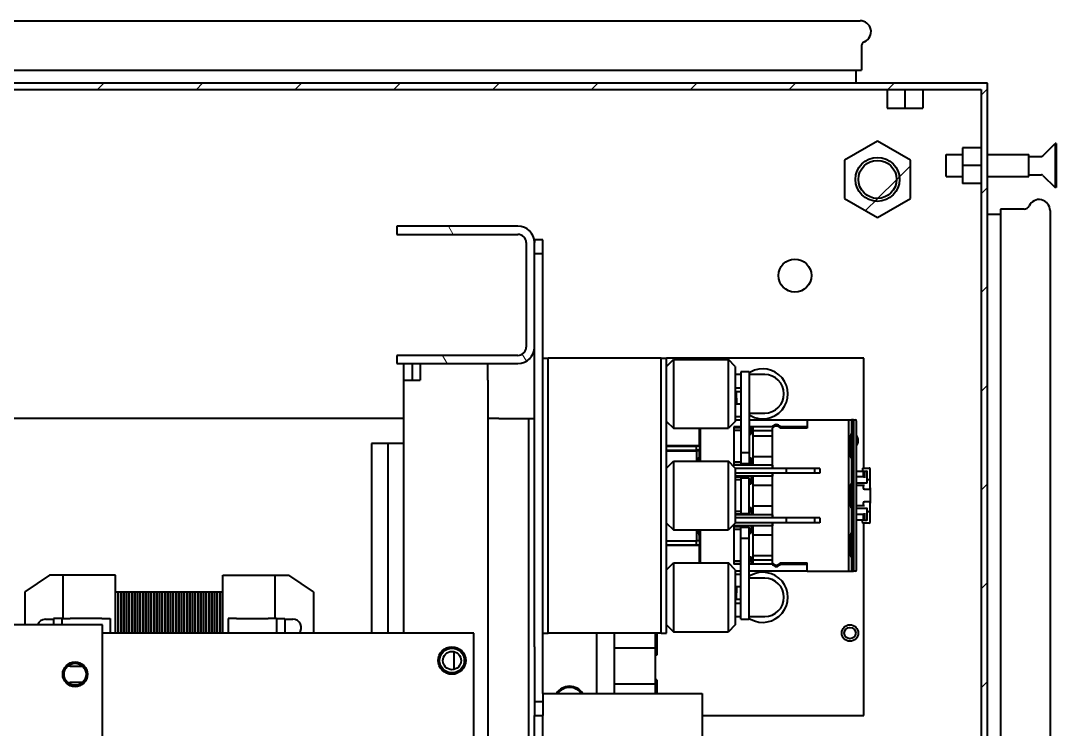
# Model space of a CAD drawing. Header units: inches. Extents: x 6934 to 18973, y 4254 to 7629.
# Drawn here: x 14277.7 to 14654.2, y 6314 to 6571.7 of the extents above; entities that cross this region are included whole.
import ezdxf

# ---------------------------------------------------------------- set-up
doc = ezdxf.new("R2010")
doc.units = ezdxf.units.IN
doc.header["$MEASUREMENT"] = 0
doc.layers.add('POWER SUPPLY CASE INLINER1$0$가시적인 것(ISO)', color=3, linetype='Continuous', lineweight=40, true_color=0x00ff00)
doc.layers.add('POWER SUPPLY CASE INLINER1$0$해치(ISO)', color=7, linetype='Continuous', lineweight=18)

# ---------------------------------------------------------------- blocks, each defined once
blk = doc.blocks.new('POWER SUPPLY CASE INLINER1')
at = {"layer": 'POWER SUPPLY CASE INLINER1$0$해치(ISO)'}
h = blk.add_hatch(dxfattribs=at)
h.set_pattern_fill('ANSI31', color=256, scale=203.2, style=0)
h.paths.add_polyline_path([(2020.8, 1645.01), (2820.8, 1645.01), (2820.8, 2295.01), (2020.8, 2295.01)])
h.paths.add_polyline_path([(2818.5, 2292.71), (2818.5, 1647.31), (2023.1, 1647.31), (2023.1, 1749.01), (2023.1, 1787.01), (2023.1, 2199.01), (2023.1, 2237.01), (2023.1, 2292.71)], flags=0)
h = blk.add_hatch(dxfattribs=at)
h.set_pattern_fill('ANSI31', color=256, scale=203.2, style=0)
h.paths.add_polyline_path([(2072.8, 1686.94), (2060.8, 1693.87), (2048.8, 1686.94), (2048.8, 1673.08), (2060.8, 1666.16), (2072.8, 1673.08)])
edge = h.paths.add_edge_path(flags=0)
edge.add_ellipse((2060.8, 1680.01), major_axis=(6.92, 0), ratio=1, start_angle=0, end_angle=360)
h.paths.add_polyline_path([(2780.8, 2273.87), (2768.8, 2266.94), (2768.8, 2253.08), (2780.8, 2246.16), (2792.8, 2253.08), (2792.8, 2266.94)])
edge = h.paths.add_edge_path(flags=0)
edge.add_ellipse((2780.8, 2260.01), major_axis=(6.92, 0), ratio=1, start_angle=0, end_angle=360)
h.paths.add_polyline_path([(2792.8, 1686.94), (2780.8, 1693.87), (2768.8, 1686.94), (2768.8, 1673.08), (2780.8, 1666.16), (2792.8, 1673.08)])
edge = h.paths.add_edge_path(flags=0)
edge.add_ellipse((2780.8, 1680.01), major_axis=(6.92, 0), ratio=1, start_angle=0, end_angle=360)
h.paths.add_polyline_path([(2060.8, 2273.87), (2048.8, 2266.94), (2048.8, 2253.08), (2060.8, 2246.16), (2072.8, 2253.08), (2072.8, 2266.94)])
edge = h.paths.add_edge_path(flags=0)
edge.add_ellipse((2060.8, 2260.01), major_axis=(6.92, 0), ratio=1, start_angle=0, end_angle=360)
h = blk.add_hatch(dxfattribs=at)
h.set_pattern_fill('ANSI31', color=256, scale=203.2, style=0)
edge = h.paths.add_edge_path()
edge.add_ellipse((2780.8, 2260.01), major_axis=(8, 0), ratio=1, start_angle=0, end_angle=360)
h = blk.add_hatch(dxfattribs=at)
h.set_pattern_fill('ANSI31', color=256, scale=203.2, angle=75, style=0)
edge = h.paths.add_edge_path()
edge.add_line((2606.1, 2196.01), (2606.1, 2193.01))
edge.add_line((2606.1, 2193.01), (2650.1, 2193.01))
edge.add_ellipse((2650.1, 2199.01), major_axis=(0, -6), ratio=1, start_angle=0, end_angle=90)
edge.add_line((2656.1, 2199.01), (2656.1, 2237.01))
edge.add_ellipse((2650.1, 2237.01), major_axis=(6, 0), ratio=1, start_angle=0, end_angle=90)
edge.add_line((2650.1, 2243.01), (2606.1, 2243.01))
edge.add_line((2606.1, 2243.01), (2606.1, 2240.01))
edge.add_line((2606.1, 2240.01), (2650.1, 2240.01))
edge.add_ellipse((2650.1, 2237.01), major_axis=(0, 3), ratio=1, start_angle=270, end_angle=360, ccw=False)
edge.add_line((2653.1, 2237.01), (2653.1, 2199.01))
edge.add_ellipse((2650.1, 2199.01), major_axis=(3, 0), ratio=1, start_angle=270, end_angle=360, ccw=False)
edge.add_line((2650.1, 2196.01), (2606.1, 2196.01))
at = {"layer": 'POWER SUPPLY CASE INLINER1$0$가시적인 것(ISO)'}
for p, q in [((2067.15, 2317.71), (2774.45, 2317.71)), ((2774.95, 2308.26), (2774.95, 2299.71)), ((2066.65, 2299.71), (2774.95, 2299.71)), ((2773.1, 2295.01), (2773.1, 2299.71)), ((2820.8, 2295.01), (2020.8, 2295.01)), ((2820.8, 1645.01), (2820.8, 2295.01)), ((2023.1, 2292.71), (2818.5, 2292.71)), ((2784.3, 2292.71), (2784.3, 2285.91)), ((2790.8, 2292.71), (2790.8, 2285.91)), ((2797.3, 2292.71), (2797.3, 2285.91)), ((2818.5, 2292.71), (2818.5, 1647.31)), ((2784.3, 2285.91), (2790.8, 2285.91)), ((2790.8, 2285.91), (2797.3, 2285.91)), ((2780.8, 2273.87), (2768.8, 2266.94)), ((2792.8, 2266.94), (2780.8, 2273.87)), ((2818.5, 2271.51), (2811.7, 2271.51)), ((2811.7, 2271.51), (2811.7, 2265.01)), ((2840.96, 2268.57), (2845.4, 2273.01)), ((2845.4, 2273.01), (2845.4, 2257.01)), ((2845.8, 2273.01), (2845.4, 2273.01)), ((2845.8, 2273.01), (2845.8, 2257.01)), ((2768.8, 2266.94), (2768.8, 2253.08)), ((2792.8, 2253.08), (2792.8, 2266.94)), ((2805.8, 2261.01), (2805.8, 2269.01)), ((2805.8, 2269.01), (2811.7, 2269.01)), ((2820.8, 2269.01), (2835.8, 2269.01)), ((2835.8, 2261.01), (2835.8, 2269.01)), ((2835.8, 2268.34), (2840.39, 2268.34)), ((2818.5, 2265.01), (2811.7, 2265.01)), ((2811.7, 2265.01), (2811.7, 2258.51)), ((2805.8, 2261.01), (2811.7, 2261.01)), ((2820.8, 2261.01), (2835.8, 2261.01)), ((2835.8, 2261.69), (2840.39, 2261.69)), ((2840.96, 2261.46), (2845.4, 2257.01)), ((2818.5, 2258.51), (2811.7, 2258.51)), ((2845.8, 2257.01), (2845.4, 2257.01)), ((2768.8, 2253.08), (2780.8, 2246.16)), ((2780.8, 2246.16), (2792.8, 2253.08)), ((2834.09, 2249.16), (2825.54, 2249.16)), ((2825.54, 2249.16), (2825.54, 1690.86)), ((2843.54, 2248.66), (2843.54, 1691.36)), ((2820.8, 2247.31), (2825.54, 2247.31)), ((2650.1, 2243.01), (2606.1, 2243.01)), ((2606.1, 2243.01), (2606.1, 2240.01)), ((2606.1, 2240.01), (2650.1, 2240.01)), ((2653.1, 2237.01), (2653.1, 2199.01)), ((2656.1, 2238.01), (2656.1, 2237.01)), ((2659.1, 2238.01), (2656.1, 2238.01)), ((2656.1, 2199.01), (2656.1, 2237.01)), ((2659.1, 2233.01), (2659.1, 2238.01)), ((2656.1, 2233.01), (2659.1, 2233.01)), ((2659.1, 2090.01), (2659.1, 2233.01)), ((2656.1, 2090.01), (2656.1, 2199.01)), ((2606.1, 2196.01), (2606.1, 2193.01)), ((2650.1, 2196.01), (2606.1, 2196.01)), ((2659.1, 2195.01), (2661.1, 2195.01)), ((2663.1, 2195.01), (2661.1, 2195.01)), ((2661.1, 2095.01), (2661.1, 2195.01)), ((2700.1, 2195.01), (2663.1, 2195.01)), ((2702.1, 2195.01), (2700.1, 2195.01)), ((2702.1, 2195.01), (2704.1, 2195.01)), ((2702.1, 2095.01), (2702.1, 2195.01)), ((2775.8, 2195.01), (2704.1, 2195.01)), ((2704.1, 2095.01), (2704.1, 2195.01)), ((2775.8, 2155.01), (2775.8, 2195.01)), ((2606.1, 2193.01), (2650.1, 2193.01)), ((2608.6, 2187.01), (2608.6, 2193.01)), ((2611.6, 2193.01), (2611.6, 2187.01)), ((2614.6, 2193.01), (2614.6, 2187.01)), ((2639.1, 2187.01), (2639.1, 2193.01)), ((2704.1, 2192.01), (2706.6, 2194.51)), ((2706.6, 2194.51), (2706.6, 2169.51)), ((2706.6, 2194.51), (2726.6, 2194.51)), ((2726.6, 2169.51), (2726.6, 2194.51)), ((2729.1, 2192.01), (2726.6, 2194.51)), ((2729.1, 2192.01), (2729.1, 2172.01)), ((2731.1, 2189.01), (2729.1, 2189.01)), ((2734.1, 2190.01), (2731.1, 2190.01)), ((2731.1, 2190.01), (2731.1, 2160.51)), ((2734.1, 2190.01), (2734.1, 2160.51)), ((2739.8, 2189.01), (2734.1, 2189.01)), ((2608.6, 2187.01), (2614.6, 2187.01)), ((2608.6, 2095.01), (2608.6, 2187.01)), ((2639.1, 2187.01), (2639.1, 2173.01)), ((2729.1, 2184.21), (2731.1, 2184.21)), ((2731.1, 2182.71), (2729.1, 2182.71)), ((2729.44, 2182.71), (2729.6, 2178.21)), ((2729.44, 2182.71), (2729.6, 2178.21)), ((2731.1, 2178.21), (2729.6, 2178.21)), ((2731.1, 2178.21), (2729.6, 2178.21)), ((2608.6, 2173.01), (2416.8, 2173.01)), ((2643.1, 2173.01), (2639.1, 2173.01)), ((2639.1, 2173.01), (2639.1, 1793.01)), ((2643.1, 2173.01), (2652.1, 2173.01)), ((2652.1, 2173.01), (2654.1, 2173.01)), ((2654.1, 2173.01), (2656.1, 2173.01)), ((2654.1, 1793.01), (2654.1, 2173.01)), ((2729.1, 2173.71), (2731.1, 2173.71)), ((2729.1, 2172.51), (2731.1, 2172.51)), ((2734.1, 2175.01), (2739.8, 2175.01)), ((2734.1, 2172.51), (2755.25, 2172.51)), ((2755.25, 2172.51), (2755.25, 2170.01)), ((2755.25, 2172.51), (2770.31, 2172.51)), ((2770.31, 2172.51), (2771.4, 2172.51)), ((2772.1, 2172.51), (2771.4, 2172.51)), ((2771.4, 2172.51), (2771.4, 2167.51)), ((2772.1, 2172.51), (2772.1, 2117.51)), ((2772.1, 2172.51), (2772.8, 2172.51)), ((2704.1, 2172.01), (2706.6, 2169.51)), ((2706.6, 2169.51), (2726.6, 2169.51)), ((2716.1, 2163.21), (2716.1, 2169.51)), ((2716.3, 2169.51), (2716.3, 2157.51)), ((2729.1, 2172.01), (2726.6, 2169.51)), ((2728.6, 2170.01), (2728.6, 2156.01)), ((2731.1, 2170.01), (2728.6, 2170.01)), ((2731.1, 2169.91), (2728.6, 2169.91)), ((2728.6, 2169.81), (2731.1, 2169.81)), ((2728.6, 2168.81), (2731.1, 2168.81)), ((2742.6, 2170.01), (2734.1, 2170.01)), ((2735.6, 2169.91), (2734.1, 2169.91)), ((2734.9, 2169.91), (2734.9, 2167.51)), ((2734.9, 2167.31), (2734.9, 2169.21)), ((2735.6, 2169.71), (2735.4, 2169.71)), ((2735.6, 2168.51), (2735.6, 2170.01)), ((2735.6, 2166.75), (2735.6, 2168.51)), ((2742.6, 2168.51), (2735.6, 2168.51)), ((2742.6, 2170.01), (2743.05, 2170.01)), ((2742.6, 2154.91), (2742.6, 2169.51)), ((2744.92, 2170.01), (2745.37, 2170.01)), ((2755.25, 2170.01), (2745.37, 2170.01)), ((2755.25, 2169.51), (2745.37, 2169.51)), ((2755.25, 2172.21), (2755.25, 2169.51)), ((2770.26, 2172.21), (2770.26, 2117.81)), ((2773.1, 2172.21), (2773.1, 2117.81)), ((2734.1, 2167.51), (2734.9, 2167.51)), ((2734.1, 2167.31), (2734.9, 2167.31)), ((2735.6, 2166.75), (2742.6, 2166.75)), ((2735.6, 2163.01), (2735.6, 2166.75)), ((2770.9, 2166.58), (2770.9, 2159.45)), ((2771.4, 2167.51), (2771.4, 2167.51)), ((2771.4, 2167.51), (2771.4, 2158.51)), ((2602.8, 2164.01), (2596.8, 2164.01)), ((2596.8, 2164.01), (2596.8, 2095.01)), ((2608.6, 2164.01), (2602.8, 2164.01)), ((2602.8, 2164.01), (2602.8, 2095.01)), ((2704.1, 2163.21), (2716.1, 2163.21)), ((2704.1, 2163.01), (2715.1, 2163.01)), ((2704.1, 2161.51), (2715.04, 2161.51)), ((2704.1, 2161.31), (2715.08, 2161.31)), ((2704.3, 2163.21), (2704.3, 2163.01)), ((2704.3, 2161.51), (2704.3, 2161.31)), ((2715.04, 2161.51), (2715.04, 2162.71)), ((2716.1, 2161.51), (2715.04, 2161.51)), ((2716.1, 2161.31), (2715.08, 2161.31)), ((2715.08, 2157.51), (2715.08, 2161.31)), ((2716.1, 2163.01), (2715.1, 2163.01)), ((2716.1, 2163.21), (2716.1, 2163.01)), ((2716.1, 2163.01), (2716.1, 2161.51)), ((2716.1, 2161.51), (2716.1, 2161.31)), ((2716.1, 2159.31), (2716.1, 2161.31)), ((2735.6, 2159.27), (2735.6, 2163.01)), ((2704.1, 2155.01), (2706.6, 2157.51)), ((2706.6, 2157.51), (2706.6, 2132.51)), ((2706.6, 2157.51), (2726.6, 2157.51)), ((2716.1, 2159.31), (2716.1, 2157.51)), ((2726.6, 2132.51), (2726.6, 2157.51)), ((2729.1, 2155.01), (2726.6, 2157.51)), ((2731.1, 2157.21), (2728.6, 2157.21)), ((2734.1, 2160.51), (2731.1, 2160.51)), ((2731.1, 2160.51), (2731.1, 2156.51)), ((2734.1, 2160.51), (2734.1, 2156.51)), ((2734.1, 2158.71), (2734.9, 2158.71)), ((2734.1, 2158.51), (2734.9, 2158.51)), ((2734.9, 2156.81), (2734.9, 2158.71)), ((2734.9, 2158.51), (2734.9, 2156.11)), ((2735.6, 2159.27), (2742.6, 2159.27)), ((2735.6, 2156.01), (2735.6, 2159.27)), ((2771.4, 2158.51), (2771.4, 2149.51)), ((2771.4, 2158.51), (2771.4, 2158.51)), ((2731.1, 2156.21), (2728.6, 2156.21)), ((2732.3, 2156.11), (2728.6, 2156.11)), ((2742.6, 2156.01), (2728.6, 2156.01)), ((2729.1, 2155.01), (2729.1, 2135.01)), ((2747.6, 2154.91), (2729.1, 2154.91)), ((2731.1, 2156.51), (2731.1, 2156.21)), ((2734.1, 2156.51), (2731.1, 2156.51)), ((2731.1, 2156.21), (2731.3, 2156.21)), ((2731.3, 2156.11), (2731.3, 2156.51)), ((2735.6, 2156.11), (2734.9, 2156.11)), ((2735.6, 2156.31), (2735.4, 2156.31)), ((2742.6, 2156.01), (2742.6, 2154.91)), ((2757.9, 2154.91), (2747.6, 2154.91)), ((2747.6, 2154.91), (2747.6, 2153.11)), ((2759.9, 2154.91), (2757.9, 2154.91)), ((2757.9, 2154.91), (2757.9, 2153.11)), ((2759.9, 2154.91), (2759.9, 2153.11)), ((2773.1, 2153.91), (2775.6, 2153.91)), ((2775.4, 2155.01), (2777.8, 2155.01)), ((2775.4, 2155.01), (2775.4, 2154.71)), ((2775.4, 2154.71), (2775.4, 2153.91)), ((2775.6, 2153.91), (2776.1, 2153.91)), ((2775.6, 2153.91), (2775.6, 2151.91)), ((2776.1, 2153.91), (2776.8, 2153.91)), ((2776.1, 2153.91), (2776.1, 2151.41)), ((2777.1, 2149.96), (2777.1, 2153.61)), ((2778.1, 2150.26), (2778.1, 2154.71)), ((2747.6, 2153.11), (2729.1, 2153.11)), ((2742.6, 2152.01), (2729.1, 2152.01)), ((2729.1, 2151.91), (2732.3, 2151.91)), ((2729.1, 2151.81), (2731.1, 2151.81)), ((2729.1, 2150.81), (2731.1, 2150.81)), ((2731.1, 2151.81), (2731.1, 2151.51)), ((2731.1, 2151.81), (2731.3, 2151.81)), ((2731.1, 2151.51), (2734.1, 2151.51)), ((2731.1, 2151.51), (2731.1, 2138.51)), ((2731.3, 2151.51), (2731.3, 2151.91)), ((2734.1, 2138.51), (2734.1, 2151.51)), ((2734.9, 2151.91), (2734.9, 2149.51)), ((2735.6, 2151.91), (2734.9, 2151.91)), ((2734.9, 2149.31), (2734.9, 2151.21)), ((2735.6, 2151.71), (2735.4, 2151.71)), ((2735.6, 2148.75), (2735.6, 2152.01)), ((2742.6, 2153.11), (2742.6, 2152.01)), ((2742.6, 2136.91), (2742.6, 2153.11)), ((2757.9, 2153.11), (2747.6, 2153.11)), ((2759.9, 2153.11), (2757.9, 2153.11)), ((2773.1, 2151.91), (2775.85, 2151.91)), ((2777.6, 2150.76), (2777.1, 2150.76)), ((2778.1, 2147.81), (2778.1, 2150.26)), ((2734.1, 2149.51), (2734.9, 2149.51)), ((2734.1, 2149.31), (2734.9, 2149.31)), ((2735.6, 2148.75), (2742.6, 2148.75)), ((2735.6, 2145.01), (2735.6, 2148.75)), ((2770.9, 2148.58), (2770.9, 2141.45)), ((2771.4, 2149.51), (2771.4, 2149.51)), ((2771.4, 2149.51), (2771.4, 2140.51)), ((2773.1, 2149.66), (2776.8, 2149.66)), ((2773.1, 2148.76), (2776.1, 2148.76)), ((2775.6, 2148.76), (2775.6, 2147.81)), ((2776.1, 2147.31), (2777.6, 2147.31)), ((2778.1, 2147.81), (2778.1, 2142.21)), ((2735.6, 2141.27), (2735.6, 2145.01)), ((2775.6, 2142.21), (2775.6, 2141.26)), ((2777.6, 2142.71), (2776.1, 2142.71)), ((2778.1, 2139.76), (2778.1, 2142.21)), ((2731.1, 2139.21), (2729.1, 2139.21)), ((2731.1, 2138.51), (2731.1, 2138.21)), ((2731.1, 2138.51), (2734.1, 2138.51)), ((2731.3, 2138.11), (2731.3, 2138.51)), ((2734.1, 2140.71), (2734.9, 2140.71)), ((2734.1, 2140.51), (2734.9, 2140.51)), ((2734.9, 2138.81), (2734.9, 2140.71)), ((2734.9, 2140.51), (2734.9, 2138.11)), ((2735.6, 2141.27), (2742.6, 2141.27)), ((2735.6, 2138.01), (2735.6, 2141.27)), ((2771.4, 2140.51), (2771.4, 2131.51)), ((2771.4, 2140.51), (2771.4, 2140.51)), ((2776.1, 2141.26), (2773.1, 2141.26)), ((2776.8, 2140.36), (2773.1, 2140.36)), ((2776.1, 2138.61), (2776.1, 2136.11)), ((2777.1, 2136.41), (2777.1, 2140.06)), ((2777.1, 2139.26), (2777.6, 2139.26)), ((2778.1, 2135.31), (2778.1, 2139.76)), ((2704.1, 2135.01), (2706.6, 2132.51)), ((2729.1, 2135.01), (2726.6, 2132.51)), ((2731.1, 2138.21), (2729.1, 2138.21)), ((2732.3, 2138.11), (2729.1, 2138.11)), ((2742.6, 2138.01), (2729.1, 2138.01)), ((2747.6, 2136.91), (2729.1, 2136.91)), ((2747.6, 2135.11), (2729.1, 2135.11)), ((2731.1, 2138.21), (2731.3, 2138.21)), ((2735.6, 2138.11), (2734.9, 2138.11)), ((2735.6, 2138.31), (2735.4, 2138.31)), ((2742.6, 2138.01), (2742.6, 2136.91)), ((2742.6, 2135.11), (2742.6, 2134.01)), ((2742.6, 2120.51), (2742.6, 2135.11)), ((2747.6, 2136.91), (2747.6, 2135.11)), ((2757.9, 2136.91), (2747.6, 2136.91)), ((2757.9, 2135.11), (2747.6, 2135.11)), ((2759.9, 2136.91), (2757.9, 2136.91)), ((2757.9, 2136.91), (2757.9, 2135.11)), ((2759.9, 2135.11), (2757.9, 2135.11)), ((2759.9, 2136.91), (2759.9, 2135.11)), ((2775.85, 2138.11), (2773.1, 2138.11)), ((2775.6, 2136.11), (2773.1, 2136.11)), ((2775.4, 2135.31), (2775.4, 2136.11)), ((2775.4, 2135.31), (2775.4, 2135.01)), ((2777.8, 2135.01), (2775.4, 2135.01)), ((2775.6, 2138.11), (2775.6, 2136.11)), ((2776.1, 2136.11), (2775.6, 2136.11)), ((2775.8, 2065.01), (2775.8, 2135.01)), ((2776.1, 2136.11), (2776.8, 2136.11)), ((2706.6, 2132.51), (2726.6, 2132.51)), ((2715.08, 2128.51), (2715.08, 2132.51)), ((2716.1, 2132.51), (2716.1, 2130.51)), ((2716.3, 2132.51), (2716.3, 2120.51)), ((2742.6, 2134.01), (2728.6, 2134.01)), ((2728.6, 2134.01), (2728.6, 2120.01)), ((2728.6, 2133.91), (2732.3, 2133.91)), ((2728.6, 2133.81), (2731.1, 2133.81)), ((2728.6, 2132.81), (2731.1, 2132.81)), ((2731.1, 2133.81), (2731.1, 2133.51)), ((2731.1, 2133.81), (2731.3, 2133.81)), ((2731.1, 2133.51), (2734.1, 2133.51)), ((2731.1, 2129.51), (2731.1, 2133.51)), ((2731.3, 2133.51), (2731.3, 2133.91)), ((2734.1, 2129.51), (2734.1, 2133.51)), ((2734.1, 2131.51), (2734.9, 2131.51)), ((2734.1, 2131.31), (2734.9, 2131.31)), ((2734.9, 2133.91), (2734.9, 2131.51)), ((2735.6, 2133.91), (2734.9, 2133.91)), ((2734.9, 2131.31), (2734.9, 2133.21)), ((2735.6, 2133.71), (2735.4, 2133.71)), ((2735.6, 2130.75), (2735.6, 2134.01)), ((2771.4, 2131.51), (2771.4, 2131.51)), ((2771.4, 2131.51), (2771.4, 2122.51)), ((2704.1, 2128.51), (2715.04, 2128.51)), ((2704.1, 2128.51), (2715.08, 2128.51)), ((2715.04, 2127.31), (2715.04, 2128.51)), ((2716.1, 2128.51), (2715.08, 2128.51)), ((2716.1, 2128.51), (2716.1, 2130.51)), ((2716.1, 2128.51), (2716.1, 2127.01)), ((2731.1, 2129.51), (2734.1, 2129.51)), ((2731.1, 2100.01), (2731.1, 2129.51)), ((2734.1, 2100.01), (2734.1, 2129.51)), ((2735.6, 2130.75), (2742.6, 2130.75)), ((2735.6, 2127.01), (2735.6, 2130.75)), ((2770.9, 2130.58), (2770.9, 2123.45)), ((2715.1, 2127.01), (2704.1, 2127.01)), ((2716.1, 2126.81), (2704.1, 2126.81)), ((2704.3, 2127.01), (2704.3, 2126.81)), ((2716.1, 2127.01), (2715.1, 2127.01)), ((2716.1, 2127.01), (2716.1, 2126.81)), ((2716.1, 2120.51), (2716.1, 2126.81)), ((2735.6, 2123.27), (2735.6, 2127.01)), ((2704.1, 2118.01), (2706.6, 2120.51)), ((2706.6, 2120.51), (2706.6, 2095.51)), ((2706.6, 2120.51), (2726.6, 2120.51)), ((2726.6, 2095.51), (2726.6, 2120.51)), ((2729.1, 2118.01), (2726.6, 2120.51)), ((2731.1, 2121.21), (2728.6, 2121.21)), ((2731.1, 2120.21), (2728.6, 2120.21)), ((2731.1, 2120.11), (2728.6, 2120.11)), ((2731.1, 2120.01), (2728.6, 2120.01)), ((2734.1, 2122.71), (2734.9, 2122.71)), ((2734.1, 2122.51), (2734.9, 2122.51)), ((2735.6, 2120.11), (2734.1, 2120.11)), ((2742.6, 2120.01), (2734.1, 2120.01)), ((2734.9, 2120.81), (2734.9, 2122.71)), ((2734.9, 2122.51), (2734.9, 2120.11)), ((2735.6, 2120.31), (2735.4, 2120.31)), ((2735.6, 2123.27), (2742.6, 2123.27)), ((2735.6, 2121.51), (2735.6, 2123.27)), ((2735.6, 2120.01), (2735.6, 2121.51)), ((2742.6, 2121.51), (2735.6, 2121.51)), ((2742.6, 2120.01), (2743.05, 2120.01)), ((2744.92, 2120.01), (2745.37, 2120.01)), ((2745.37, 2120.51), (2755.25, 2120.51)), ((2745.37, 2120.01), (2755.25, 2120.01)), ((2755.25, 2117.81), (2755.25, 2120.51)), ((2755.25, 2117.51), (2755.25, 2120.01)), ((2771.4, 2122.51), (2771.4, 2117.51)), ((2771.4, 2122.51), (2771.4, 2122.51)), ((2479.8, 2116.01), (2470.8, 2110.01)), ((2484.8, 2116.01), (2479.8, 2116.01)), ((2503.8, 2116.01), (2484.8, 2116.01)), ((2484.8, 2100.26), (2484.8, 2116.01)), ((2503.8, 2095.01), (2503.8, 2116.01)), ((2542.8, 2095.01), (2542.8, 2116.01)), ((2542.8, 2116.01), (2561.8, 2116.01)), ((2561.8, 2100.26), (2561.8, 2116.01)), ((2561.8, 2116.01), (2566.8, 2116.01)), ((2575.8, 2110.01), (2566.8, 2116.01)), ((2729.1, 2118.01), (2729.1, 2098.01)), ((2731.1, 2117.51), (2729.1, 2117.51)), ((2731.1, 2116.31), (2729.1, 2116.31)), ((2755.25, 2117.51), (2734.1, 2117.51)), ((2755.25, 2117.51), (2770.31, 2117.51)), ((2770.31, 2117.51), (2771.4, 2117.51)), ((2771.4, 2117.51), (2772.1, 2117.51)), ((2772.8, 2117.51), (2772.1, 2117.51)), ((2739.8, 2115.01), (2734.1, 2115.01)), ((2470.8, 2110.01), (2470.8, 2098.01)), ((2503.8, 2110.01), (2504.8, 2110.01)), ((2504.8, 2095.01), (2504.8, 2110.01)), ((2504.8, 2110.01), (2504.8, 2095.01)), ((2504.8, 2110.01), (2505.8, 2110.01)), ((2505.8, 2095.01), (2505.8, 2110.01)), ((2505.8, 2110.01), (2505.8, 2095.01)), ((2505.8, 2110.01), (2506.8, 2110.01)), ((2506.8, 2095.01), (2506.8, 2110.01)), ((2506.8, 2110.01), (2506.8, 2095.01)), ((2506.8, 2110.01), (2507.8, 2110.01)), ((2507.8, 2095.01), (2507.8, 2110.01)), ((2507.8, 2110.01), (2507.8, 2095.01)), ((2507.8, 2110.01), (2508.8, 2110.01)), ((2508.8, 2095.01), (2508.8, 2110.01)), ((2508.8, 2110.01), (2508.8, 2095.01)), ((2508.8, 2110.01), (2509.8, 2110.01)), ((2509.8, 2095.01), (2509.8, 2110.01)), ((2509.8, 2110.01), (2509.8, 2095.01)), ((2509.8, 2110.01), (2510.8, 2110.01)), ((2510.8, 2095.01), (2510.8, 2110.01)), ((2510.8, 2110.01), (2510.8, 2095.01)), ((2510.8, 2110.01), (2511.8, 2110.01)), ((2511.8, 2095.01), (2511.8, 2110.01)), ((2511.8, 2110.01), (2511.8, 2095.01)), ((2511.8, 2110.01), (2512.8, 2110.01)), ((2512.8, 2095.01), (2512.8, 2110.01)), ((2512.8, 2110.01), (2512.8, 2095.01)), ((2512.8, 2110.01), (2513.8, 2110.01)), ((2513.8, 2095.01), (2513.8, 2110.01)), ((2513.8, 2110.01), (2513.8, 2095.01)), ((2513.8, 2110.01), (2514.8, 2110.01)), ((2514.8, 2095.01), (2514.8, 2110.01)), ((2514.8, 2110.01), (2514.8, 2095.01)), ((2514.8, 2110.01), (2515.8, 2110.01)), ((2515.8, 2095.01), (2515.8, 2110.01)), ((2515.8, 2110.01), (2515.8, 2095.01)), ((2515.8, 2110.01), (2516.8, 2110.01)), ((2516.8, 2095.01), (2516.8, 2110.01)), ((2516.8, 2110.01), (2516.8, 2095.01)), ((2516.8, 2110.01), (2517.8, 2110.01)), ((2517.8, 2095.01), (2517.8, 2110.01)), ((2517.8, 2110.01), (2517.8, 2095.01)), ((2517.8, 2110.01), (2518.8, 2110.01)), ((2518.8, 2095.01), (2518.8, 2110.01)), ((2518.8, 2110.01), (2518.8, 2095.01)), ((2518.8, 2110.01), (2519.8, 2110.01)), ((2519.8, 2095.01), (2519.8, 2110.01)), ((2519.8, 2110.01), (2519.8, 2095.01)), ((2519.8, 2110.01), (2520.8, 2110.01)), ((2520.8, 2095.01), (2520.8, 2110.01)), ((2520.8, 2110.01), (2520.8, 2095.01)), ((2520.8, 2110.01), (2521.8, 2110.01)), ((2521.8, 2095.01), (2521.8, 2110.01)), ((2521.8, 2110.01), (2521.8, 2095.01)), ((2521.8, 2110.01), (2522.8, 2110.01)), ((2522.8, 2095.01), (2522.8, 2110.01)), ((2522.8, 2110.01), (2522.8, 2095.01)), ((2522.8, 2110.01), (2523.8, 2110.01)), ((2523.8, 2095.01), (2523.8, 2110.01)), ((2523.8, 2110.01), (2523.8, 2095.01)), ((2523.8, 2110.01), (2524.8, 2110.01)), ((2524.8, 2095.01), (2524.8, 2110.01)), ((2524.8, 2110.01), (2524.8, 2095.01)), ((2524.8, 2110.01), (2525.8, 2110.01)), ((2525.8, 2095.01), (2525.8, 2110.01)), ((2525.8, 2110.01), (2525.8, 2095.01)), ((2525.8, 2110.01), (2526.8, 2110.01)), ((2526.8, 2095.01), (2526.8, 2110.01)), ((2526.8, 2110.01), (2526.8, 2095.01)), ((2526.8, 2110.01), (2527.8, 2110.01)), ((2527.8, 2095.01), (2527.8, 2110.01)), ((2527.8, 2110.01), (2527.8, 2095.01)), ((2527.8, 2110.01), (2528.8, 2110.01)), ((2528.8, 2095.01), (2528.8, 2110.01)), ((2528.8, 2110.01), (2528.8, 2095.01)), ((2528.8, 2110.01), (2529.8, 2110.01)), ((2529.8, 2095.01), (2529.8, 2110.01)), ((2529.8, 2110.01), (2529.8, 2095.01)), ((2529.8, 2110.01), (2530.8, 2110.01)), ((2530.8, 2095.01), (2530.8, 2110.01)), ((2530.8, 2110.01), (2530.8, 2095.01)), ((2530.8, 2110.01), (2531.8, 2110.01)), ((2531.8, 2095.01), (2531.8, 2110.01)), ((2531.8, 2110.01), (2531.8, 2095.01)), ((2531.8, 2110.01), (2532.8, 2110.01)), ((2532.8, 2095.01), (2532.8, 2110.01)), ((2532.8, 2110.01), (2532.8, 2095.01)), ((2532.8, 2110.01), (2533.8, 2110.01)), ((2533.8, 2095.01), (2533.8, 2110.01)), ((2533.8, 2110.01), (2533.8, 2095.01)), ((2533.8, 2110.01), (2534.8, 2110.01)), ((2534.8, 2095.01), (2534.8, 2110.01)), ((2534.8, 2110.01), (2534.8, 2095.01)), ((2534.8, 2110.01), (2535.8, 2110.01)), ((2535.8, 2095.01), (2535.8, 2110.01)), ((2535.8, 2110.01), (2535.8, 2095.01)), ((2535.8, 2110.01), (2536.8, 2110.01)), ((2536.8, 2095.01), (2536.8, 2110.01)), ((2536.8, 2110.01), (2536.8, 2095.01)), ((2536.8, 2110.01), (2537.8, 2110.01)), ((2537.8, 2095.01), (2537.8, 2110.01)), ((2537.8, 2110.01), (2537.8, 2095.01)), ((2537.8, 2110.01), (2538.8, 2110.01)), ((2538.8, 2095.01), (2538.8, 2110.01)), ((2538.8, 2110.01), (2538.8, 2095.01)), ((2538.8, 2110.01), (2539.8, 2110.01)), ((2539.8, 2095.01), (2539.8, 2110.01)), ((2539.8, 2110.01), (2539.8, 2095.01)), ((2539.8, 2110.01), (2540.8, 2110.01)), ((2540.8, 2095.01), (2540.8, 2110.01)), ((2540.8, 2110.01), (2540.8, 2095.01)), ((2540.8, 2110.01), (2541.8, 2110.01)), ((2541.8, 2095.01), (2541.8, 2110.01)), ((2541.8, 2110.01), (2541.8, 2095.01)), ((2541.8, 2110.01), (2542.8, 2110.01)), ((2575.8, 2110.01), (2575.8, 2095.01)), ((2729.44, 2107.31), (2729.6, 2111.81)), ((2729.6, 2111.81), (2729.44, 2107.31)), ((2731.1, 2111.81), (2729.6, 2111.81)), ((2731.1, 2111.81), (2729.6, 2111.81)), ((2729.1, 2107.31), (2731.1, 2107.31)), ((2731.1, 2105.81), (2729.1, 2105.81)), ((2729.1, 2101.01), (2731.1, 2101.01)), ((2734.1, 2101.01), (2739.8, 2101.01)), ((2499.1, 2098.01), (2353.1, 2098.01)), ((2478.3, 2100.01), (2481.3, 2100.01)), ((2484.3, 2100.26), (2481.3, 2100.26)), ((2481.3, 2100.26), (2481.3, 2098.01)), ((2484.3, 2100.26), (2487.3, 2100.26)), ((2484.3, 2100.26), (2484.3, 2098.01)), ((2498.8, 2100.26), (2487.3, 2100.26)), ((2498.8, 2100.26), (2501.8, 2100.26)), ((2499.1, 1984.89), (2499.1, 2098.01)), ((2501.8, 2100.26), (2501.8, 2095.01)), ((2547.8, 2100.26), (2544.8, 2100.26)), ((2544.8, 2100.26), (2544.8, 2095.01)), ((2547.8, 2100.26), (2559.3, 2100.26)), ((2562.3, 2100.26), (2559.3, 2100.26)), ((2562.3, 2100.26), (2565.3, 2100.26)), ((2562.3, 2100.26), (2562.3, 2095.01)), ((2565.3, 2100.26), (2565.3, 2095.01)), ((2565.3, 2100.01), (2568.3, 2100.01)), ((2704.1, 2098.01), (2706.6, 2095.51)), ((2729.1, 2098.01), (2726.6, 2095.51)), ((2731.1, 2100.01), (2734.1, 2100.01)), ((2634.1, 2095.01), (2499.1, 2095.01)), ((2504.8, 2095.96), (2504.8, 2095.96)), ((2505.8, 2095.96), (2505.8, 2095.96)), ((2506.8, 2095.96), (2506.8, 2095.96)), ((2507.8, 2095.96), (2507.8, 2095.96)), ((2508.8, 2095.96), (2508.8, 2095.96)), ((2509.8, 2095.96), (2509.8, 2095.96)), ((2510.8, 2095.96), (2510.8, 2095.96)), ((2511.8, 2095.96), (2511.8, 2095.96)), ((2512.8, 2095.96), (2512.8, 2095.96)), ((2513.8, 2095.96), (2513.8, 2095.96)), ((2514.8, 2095.96), (2514.8, 2095.96)), ((2515.8, 2095.96), (2515.8, 2095.96)), ((2516.8, 2095.96), (2516.8, 2095.96)), ((2517.8, 2095.96), (2517.8, 2095.96)), ((2518.8, 2095.96), (2518.8, 2095.96)), ((2519.8, 2095.96), (2519.8, 2095.96)), ((2520.8, 2095.96), (2520.8, 2095.96)), ((2521.8, 2095.96), (2521.8, 2095.96)), ((2522.8, 2095.96), (2522.8, 2095.96)), ((2523.8, 2095.96), (2523.8, 2095.96)), ((2524.8, 2095.96), (2524.8, 2095.96)), ((2525.8, 2095.96), (2525.8, 2095.96)), ((2526.8, 2095.96), (2526.8, 2095.96)), ((2527.8, 2095.96), (2527.8, 2095.96)), ((2528.8, 2095.96), (2528.8, 2095.96)), ((2529.8, 2095.96), (2529.8, 2095.96)), ((2530.8, 2095.96), (2530.8, 2095.96)), ((2531.8, 2095.96), (2531.8, 2095.96)), ((2532.8, 2095.96), (2532.8, 2095.96)), ((2533.8, 2095.96), (2533.8, 2095.96)), ((2534.8, 2095.96), (2534.8, 2095.96)), ((2535.8, 2095.96), (2535.8, 2095.96)), ((2536.8, 2095.96), (2536.8, 2095.96)), ((2537.8, 2095.96), (2537.8, 2095.96)), ((2538.8, 2095.96), (2538.8, 2095.96)), ((2539.8, 2095.96), (2539.8, 2095.96)), ((2540.8, 2095.96), (2540.8, 2095.96)), ((2541.8, 2095.96), (2541.8, 2095.96)), ((2634.1, 1845.01), (2634.1, 2095.01)), ((2659.1, 2095.01), (2661.1, 2095.01)), ((2663.1, 2095.01), (2661.1, 2095.01)), ((2700.1, 2095.01), (2663.1, 2095.01)), ((2678.6, 2095.01), (2678.6, 2073.01)), ((2685.2, 2073.01), (2685.2, 2095.01)), ((2700.1, 2089.51), (2700.1, 2095.01)), ((2702.1, 2095.01), (2700.1, 2095.01)), ((2700.6, 2095.01), (2700.6, 2087.01)), ((2702.1, 2095.01), (2704.1, 2095.01)), ((2706.6, 2095.51), (2726.6, 2095.51)), ((2656.1, 2090.01), (2656.1, 2070.01)), ((2659.1, 2073.01), (2659.1, 2090.01)), ((2700.1, 2089.51), (2685.2, 2089.51)), ((2700.1, 2076.51), (2700.1, 2089.51)), ((2626.8, 2088.26), (2626.8, 2081.76)), ((2700.6, 2087.01), (2700.1, 2087.01)), ((2487.3, 2083.01), (2486.46, 2083.01)), ((2487.3, 2083.01), (2491.75, 2083.01)), ((2486.46, 2077.01), (2487.3, 2077.01)), ((2491.75, 2077.01), (2487.3, 2077.01)), ((2685.2, 2076.51), (2700.1, 2076.51)), ((2700.6, 2078.01), (2700.1, 2078.01)), ((2700.1, 2073.01), (2700.1, 2076.51)), ((2700.6, 2078.01), (2700.6, 2073.01)), ((2659.1, 2073.01), (2659.1, 2065.03)), ((2659.1, 2073.01), (2717.1, 2073.01)), ((2717.1, 2073.01), (2717.1, 1879.51)), ((2656.1, 2070.01), (2656.1, 2065.01)), ((2659.1, 2070.01), (2656.1, 2070.01)), ((2656.1, 2065.01), (2659.1, 2065.01)), ((2656.1, 1787.01), (2656.1, 2065.01)), ((2659.1, 2065.01), (2659.1, 2065.03)), ((2659.1, 1734.01), (2659.1, 2065.01)), ((2717.1, 2065.01), (2775.8, 2065.01))]:
    blk.add_line(p, q, dxfattribs=at)
for centre, radius in [((2780.8, 2260.01), 8), ((2780.8, 2260.01), 6.92), ((2750.8, 2225.01), 6), ((2770.8, 2095.01), 3), ((2770.8, 2095.01), 2.07), ((2626.1, 2085.01), 5), ((2626.1, 2085.01), 4.5), ((2626.1, 2085.01), 3.32), ((2489.1, 2080.01), 4.5), ((2489.1, 2080.01), 4)]:
    blk.add_circle(centre, radius, dxfattribs=at)
for centre, radius, start, end in [((2774.45, 2313.71), 4, 294.6243, 90), ((2776.95, 2308.26), 2, 114.6243, 180), ((2840.39, 2269.14), 0.8, 270, 315), ((2840.39, 2260.89), 0.8, 45, 90), ((2839.54, 2248.66), 4, 0, 155.3757), ((2834.09, 2251.16), 2, 270, 335.3757), ((2650.1, 2237.01), 6, 0, 90), ((2650.1, 2237.01), 3, 0, 90), ((2650.1, 2199.01), 6, 270, 0), ((2650.1, 2199.01), 3, 270, 0), ((2739.1, 2182.01), 9.1, 240.7028, 119.2972), ((2739.8, 2182.01), 7, 270, 90), ((2772.8, 2172.21), 0.3, 0, 90), ((2735.4, 2169.21), 0.5, 90, 180), ((2743.99, 2169.21), 1.6, 30, 150), ((2743.99, 2168.71), 1.6, 30, 150), ((2770.8, 2165.01), 3, 320.0555, 39.9445), ((2735.4, 2156.81), 0.5, 180, 270), ((2776.8, 2153.61), 0.3, 0, 90), ((2777.8, 2154.71), 0.3, 0, 90), ((2735.4, 2151.21), 0.5, 90, 180), ((2776.8, 2149.96), 0.3, 270, 0), ((2777.6, 2150.26), 0.5, 0, 90), ((2776.1, 2147.81), 0.5, 180, 270), ((2777.6, 2147.81), 0.5, 270, 0), ((2776.1, 2142.21), 0.5, 90, 180), ((2777.6, 2142.21), 0.5, 0, 90), ((2735.4, 2138.81), 0.5, 180, 270), ((2776.8, 2140.06), 0.3, 0, 90), ((2777.6, 2139.76), 0.5, 270, 0), ((2776.8, 2136.41), 0.3, 270, 0), ((2777.8, 2135.31), 0.3, 270, 0), ((2735.4, 2133.21), 0.5, 90, 180), ((2735.4, 2120.81), 0.5, 180, 270), ((2743.99, 2121.31), 1.6, 210, 330), ((2743.99, 2120.81), 1.6, 210, 330), ((2739.1, 2108.01), 9.1, 240.7028, 119.2972), ((2772.8, 2117.81), 0.3, 270, 0), ((2739.8, 2108.01), 7, 270, 90), ((2478.3, 2097.01), 3, 90, 160.5288), ((2568.3, 2097.01), 3, 318.1897, 90), ((2668.85, 2070.01), 5.64, 32.1461, 147.8539), ((2668.85, 2070.01), 5.29, 34.5153, 145.4847), ((2668.85, 2070.01), 5.25, 34.8499, 145.1501)]:
    blk.add_arc(centre, radius, start, end, dxfattribs=at)
for centre, major_axis, ratio, start_param, end_param in [((2770.31, 2172.21), (0, -0.3), 0.176327, 3.141593, 4.712389), ((2715.1, 2162.71), (0, -0.3), 0.176327, 3.141593, 4.712389), ((2775.85, 2151.41), (0, -0.5), 0.5, 1.570796, 3.141593), ((2775.85, 2138.61), (0, -0.5), 0.5, 0, 1.570796), ((2715.1, 2127.31), (0, -0.3), 0.176327, 4.712389, 6.283185), ((2770.31, 2117.81), (0, -0.3), 0.176327, 4.712389, 6.283185)]:
    blk.add_ellipse(centre, major_axis=major_axis, ratio=ratio, start_param=start_param, end_param=end_param, dxfattribs=at)
for points in [[(2734.65, 2189.95), (2734.46, 2189.84), (2734.28, 2189.73), (2734.1, 2189.62)], [(2734.1, 2174.41), (2734.28, 2174.29), (2734.46, 2174.18), (2734.65, 2174.08)], [(2771.4, 2167.51), (2771.4, 2167.51), (2771.4, 2167.51), (2771.4, 2167.51)], [(2771.4, 2158.51), (2771.4, 2158.51), (2771.4, 2158.51), (2771.4, 2158.51)], [(2771.4, 2149.51), (2771.4, 2149.51), (2771.4, 2149.51), (2771.4, 2149.51)], [(2771.4, 2140.51), (2771.4, 2140.51), (2771.4, 2140.51), (2771.4, 2140.51)], [(2771.4, 2131.51), (2771.4, 2131.51), (2771.4, 2131.51), (2771.4, 2131.51)], [(2771.4, 2122.51), (2771.4, 2122.51), (2771.4, 2122.51), (2771.4, 2122.51)], [(2734.65, 2115.95), (2734.46, 2115.84), (2734.28, 2115.73), (2734.1, 2115.62)], [(2734.1, 2100.41), (2734.28, 2100.29), (2734.46, 2100.18), (2734.65, 2100.08)]]:
    blk.add_open_spline(points, degree=3, dxfattribs=at)
for points, knots in [([(2771.4, 2167.51), (2771.35, 2167.52), (2771.29, 2167.49), (2771.18, 2167.37), (2771.13, 2167.29), (2770.99, 2166.94), (2770.9, 2166.62), (2770.75, 2165.79), (2770.7, 2165.31), (2770.63, 2164.49), (2770.62, 2164.19), (2770.6, 2163.6), (2770.59, 2163.31), (2770.59, 2163.01)], [0.0000644, 0.0000644, 0.0000644, 0.0000644, 0.0951795, 0.0951795, 0.1899794, 0.1899794, 0.3672987, 0.3672987, 0.5442291, 0.5442291, 0.6366703, 0.6366703, 0.7264459, 0.7264459, 0.7264459, 0.7264459]), ([(2771.4, 2167.51), (2771.35, 2167.46), (2771.24, 2167.36), (2771.15, 2167.26), (2771.1, 2167.21)], [0.0007414, 0.0007414, 0.0007414, 0.0007414, 0.3333333, 0.5966635, 0.5966635, 0.5966635, 0.5966635]), ([(2770.59, 2163.01), (2770.59, 2162.71), (2770.6, 2162.41), (2770.62, 2161.82), (2770.64, 2161.53), (2770.7, 2160.71), (2770.75, 2160.23), (2770.9, 2159.4), (2770.99, 2159.07), (2771.14, 2158.73), (2771.19, 2158.65), (2771.29, 2158.53), (2771.35, 2158.51), (2771.4, 2158.51)], [0.0000171, 0.0000171, 0.0000171, 0.0000171, 0.0905045, 0.0905045, 0.1813819, 0.1813819, 0.3586453, 0.3586453, 0.5384374, 0.5384374, 0.6319629, 0.6319629, 0.7250417, 0.7250417, 0.7250417, 0.7250417]), ([(2715.9, 2159.05), (2715.9, 2159.05), (2715.9, 2159.04), (2715.88, 2159.02), (2715.86, 2158.98), (2715.81, 2158.86), (2715.77, 2158.75), (2715.7, 2158.46), (2715.66, 2158.25), (2715.6, 2157.87), (2715.58, 2157.69), (2715.56, 2157.51)], [0.0629303, 0.0629303, 0.0629303, 0.0629303, 0.0852785, 0.0852785, 0.1352268, 0.1352268, 0.2082757, 0.2082757, 0.3010326, 0.3010326, 0.3637928, 0.3637928, 0.3637928, 0.3637928]), ([(2716.1, 2159.31), (2716.1, 2159.27), (2716.09, 2159.23), (2716.08, 2159.2), (2716.06, 2159.16), (2716.04, 2159.13), (2716.01, 2159.1), (2715.99, 2159.07), (2715.95, 2159.05), (2715.92, 2159.04), (2715.91, 2159.03), (2715.9, 2159.03), (2715.89, 2159.02)], [0, 0, 0, 0, 0.25, 0.25, 0.25, 0.5, 0.5, 0.5, 0.75, 0.75, 0.75, 0.8194244, 0.8194244, 0.8194244, 0.8194244]), ([(2771.1, 2158.81), (2771.15, 2158.77), (2771.24, 2158.67), (2771.35, 2158.57), (2771.4, 2158.51)], [0.4035082, 0.4035082, 0.4035082, 0.4035082, 0.6666667, 0.9992717, 0.9992717, 0.9992717, 0.9992717]), ([(2771.4, 2149.51), (2771.35, 2149.52), (2771.29, 2149.49), (2771.18, 2149.37), (2771.13, 2149.29), (2770.99, 2148.94), (2770.9, 2148.62), (2770.75, 2147.79), (2770.7, 2147.31), (2770.63, 2146.49), (2770.62, 2146.19), (2770.6, 2145.6), (2770.59, 2145.31), (2770.59, 2145.01)], [0.0000644, 0.0000644, 0.0000644, 0.0000644, 0.0951795, 0.0951795, 0.1899794, 0.1899794, 0.3672987, 0.3672987, 0.5442291, 0.5442291, 0.6366703, 0.6366703, 0.7264459, 0.7264459, 0.7264459, 0.7264459]), ([(2771.4, 2149.51), (2771.35, 2149.46), (2771.24, 2149.36), (2771.15, 2149.26), (2771.1, 2149.21)], [0.0007414, 0.0007414, 0.0007414, 0.0007414, 0.3333333, 0.5966635, 0.5966635, 0.5966635, 0.5966635]), ([(2770.59, 2145.01), (2770.59, 2144.71), (2770.6, 2144.41), (2770.62, 2143.82), (2770.64, 2143.53), (2770.7, 2142.71), (2770.75, 2142.23), (2770.9, 2141.4), (2770.99, 2141.07), (2771.14, 2140.73), (2771.19, 2140.65), (2771.29, 2140.53), (2771.35, 2140.51), (2771.4, 2140.51)], [0.0000171, 0.0000171, 0.0000171, 0.0000171, 0.0905045, 0.0905045, 0.1813819, 0.1813819, 0.3586453, 0.3586453, 0.5384374, 0.5384374, 0.6319629, 0.6319629, 0.7250417, 0.7250417, 0.7250417, 0.7250417]), ([(2771.1, 2140.81), (2771.15, 2140.77), (2771.24, 2140.67), (2771.35, 2140.57), (2771.4, 2140.51)], [0.4035082, 0.4035082, 0.4035082, 0.4035082, 0.6666667, 0.9992717, 0.9992717, 0.9992717, 0.9992717]), ([(2715.54, 2132.51), (2715.55, 2132.43), (2715.56, 2132.35), (2715.59, 2131.97), (2715.63, 2131.69), (2715.72, 2131.24), (2715.78, 2131.05), (2715.84, 2130.88), (2715.87, 2130.83), (2715.89, 2130.79), (2715.9, 2130.78), (2715.9, 2130.78)], [0.6962544, 0.6962544, 0.6962544, 0.6962544, 0.7235025, 0.7235025, 0.8300194, 0.8300194, 0.9353127, 0.9353127, 0.983266, 0.983266, 1.0196455, 1.0196455, 1.0196455, 1.0196455]), ([(2771.4, 2131.51), (2771.35, 2131.52), (2771.29, 2131.49), (2771.18, 2131.37), (2771.13, 2131.29), (2770.99, 2130.94), (2770.9, 2130.62), (2770.75, 2129.79), (2770.7, 2129.31), (2770.63, 2128.49), (2770.62, 2128.19), (2770.6, 2127.6), (2770.59, 2127.31), (2770.59, 2127.01)], [0.0000644, 0.0000644, 0.0000644, 0.0000644, 0.0951795, 0.0951795, 0.1899794, 0.1899794, 0.3672987, 0.3672987, 0.5442291, 0.5442291, 0.6366703, 0.6366703, 0.7264459, 0.7264459, 0.7264459, 0.7264459]), ([(2771.4, 2131.51), (2771.35, 2131.46), (2771.24, 2131.36), (2771.15, 2131.26), (2771.1, 2131.21)], [0.0007414, 0.0007414, 0.0007414, 0.0007414, 0.3333333, 0.5966635, 0.5966635, 0.5966635, 0.5966635]), ([(2715.89, 2130.8), (2715.9, 2130.8), (2715.91, 2130.79), (2715.92, 2130.79), (2715.95, 2130.78), (2715.99, 2130.75), (2716.01, 2130.73), (2716.04, 2130.7), (2716.06, 2130.66), (2716.08, 2130.63), (2716.09, 2130.59), (2716.1, 2130.55), (2716.1, 2130.51)], [0.1804489, 0.1804489, 0.1804489, 0.1804489, 0.25, 0.25, 0.25, 0.5, 0.5, 0.5, 0.75, 0.75, 0.75, 1, 1, 1, 1]), ([(2770.59, 2127.01), (2770.59, 2126.71), (2770.6, 2126.41), (2770.62, 2125.82), (2770.64, 2125.53), (2770.7, 2124.71), (2770.75, 2124.23), (2770.9, 2123.4), (2770.99, 2123.07), (2771.14, 2122.73), (2771.19, 2122.65), (2771.29, 2122.53), (2771.35, 2122.51), (2771.4, 2122.51)], [0.0000171, 0.0000171, 0.0000171, 0.0000171, 0.0905045, 0.0905045, 0.1813819, 0.1813819, 0.3586453, 0.3586453, 0.5384374, 0.5384374, 0.6319629, 0.6319629, 0.7250417, 0.7250417, 0.7250417, 0.7250417]), ([(2771.1, 2122.81), (2771.15, 2122.77), (2771.24, 2122.67), (2771.35, 2122.57), (2771.4, 2122.51)], [0.4035082, 0.4035082, 0.4035082, 0.4035082, 0.6666667, 0.9992717, 0.9992717, 0.9992717, 0.9992717])]:
    blk.add_open_spline(points, degree=3, knots=knots, dxfattribs=at)

msp = doc.modelspace()

# ---------------------------------------------------------------- block references
msp.add_blockref('POWER SUPPLY CASE INLINER1', (11808.399, 4254.001))

doc.saveas('drawing.dxf')
